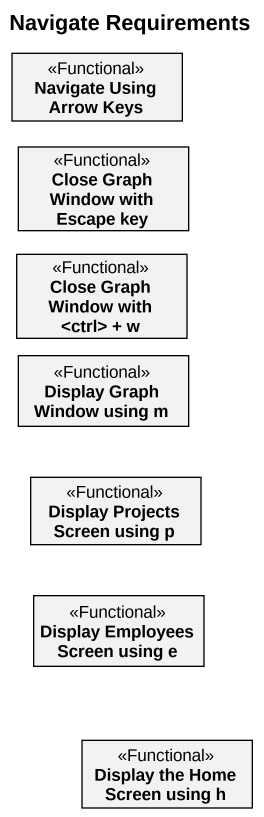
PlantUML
@startuml
title Navigate Requirements
hide circle
hide empty members
class "Navigate Using Arrow Keys" as Navigate_Using_Arrow_Keys <<Functional>>
class "Close Graph Window with Escape key" as Close_Graph_Window_with <<Functional>>
class "Close Graph Window with <ctrl> + w" as Close_Graph_Window_with_2 <<Functional>>
class "Display Graph Window using m" as Display_Graph_Window_using_m <<Functional>>
class "Display Projects Screen using p" as Display_Projects_Screen <<Functional>>
class "Display Employees Screen using e" as Display_Employees_Screen <<Functional>>
class "Display the Home Screen using h" as Display_the_Home_Screen <<Functional>>
@enduml
